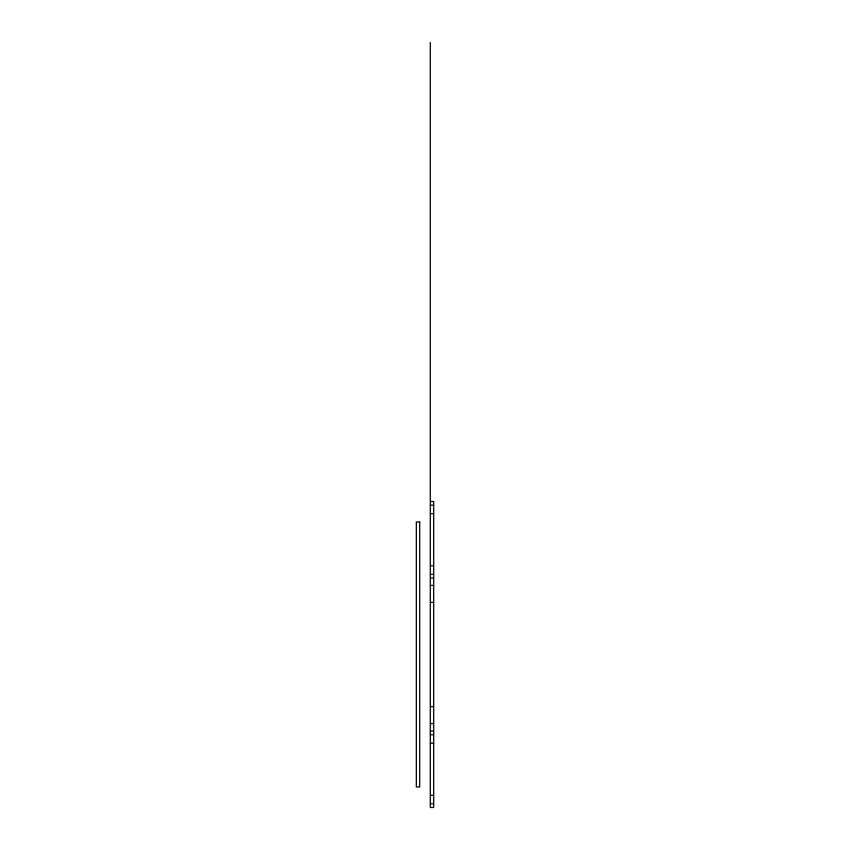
<?xml version="1.0" encoding="UTF-8"?>
<svg xmlns="http://www.w3.org/2000/svg" width="850" height="850" viewBox="0 0 850 850"><rect width="100%" height="100%" fill="white"/><g stroke="black" fill="none" stroke-linecap="round" stroke-linejoin="round"><path stroke-width="1.27" d="M430.302 501.5L433.67 501.5L433.67 807.5L430.302 807.5L430.302 42.5M430.302 505.219L433.67 505.219M430.302 513.697L433.67 513.697M430.302 565.803L433.67 565.803M430.302 574.281L433.67 574.281M430.302 578L433.67 578M430.302 585.427L433.67 585.427M430.302 602.395L433.67 602.395M430.302 706.605L433.67 706.605M430.302 723.573L433.67 723.573M430.302 731L433.67 731M430.302 734.719L433.67 734.719M430.302 743.197L433.67 743.197M430.302 795.303L433.67 795.303M430.302 803.781L433.67 803.781M419.698 521.996L416.33 521.996L416.33 787.004L419.698 787.004L419.698 521.996"/></g></svg>
